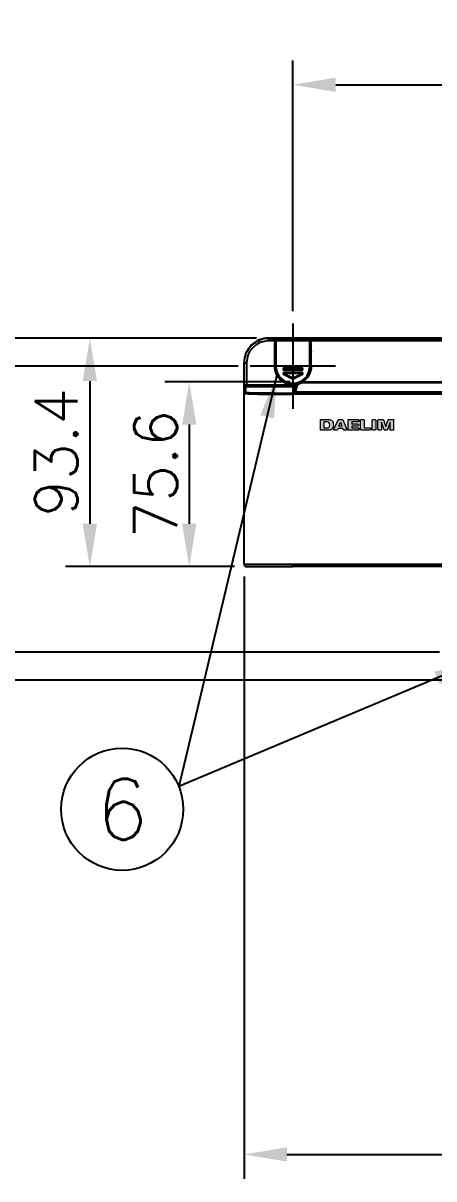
# Model space of a CAD drawing. Extents: x -3383 to -2963, y -4299 to -3705.
# Drawn here: x -3310.2 to -3276.5, y -4146.7 to -4052.1 of the extents above; entities that cross this region are included whole.
import ezdxf
from ezdxf.enums import TextEntityAlignment as Align

# ---------------------------------------------------------------- set-up
doc = ezdxf.new("R2010")
doc.units = 0
doc.header["$LTSCALE"] = 7
doc.linetypes.add('CENTER', pattern=[2, 1.25, -0.25, 0.25, -0.25])
doc.layers.get('0').update_dxf_attribs({"color": 2, "linetype": 'CONTINUOUS'})
doc.layers.get('Defpoints').update_dxf_attribs({"linetype": 'CONTINUOUS'})
for name, color, linetype in [('1', 7, 'CONTINUOUS'), ('6', 7, 'CONTINUOUS'), ('CL', 1, 'CENTER'), ('D', 2, 'CONTINUOUS'), ('DWG', 7, 'CONTINUOUS')]:
    doc.layers.add(name, color=color, linetype=linetype)
doc.styles.add('DD', font='romans', dxfattribs={"bigfont": 'GHS.shx'})
doc.styles.add('GHS', font='ROMANS.shx', dxfattribs={"bigfont": 'GHS.shx'})
doc.dimstyles.new('CWC', dxfattribs={"dimscale": 0, "dimtxt": 3.5, "dimasz": 3.5, "dimexe": 2, "dimexo": 1, "dimgap": 1, "dimtad": 1, "dimdec": 4, "dimdsep": 46, "dimtxsty": 'DD', "dimcen": 3, "dimclrd": 2, "dimclre": 2, "dimclrt": 2, "dimadec": 3, "dimazin": 2, "dimtfac": 1, "dimtdec": 4, "dimtmove": 0, "dimatfit": 3, "dimfxl": 1, "dimtvp": 1, "dimtolj": 1, "dimtzin": 0, "dimlwd": -1, "dimlwe": -1, "dimarcsym": 0})

# ---------------------------------------------------------------- blocks, each defined once
blk = doc.blocks.new('*D32')
at = {"layer": 'Defpoints', "color": 0, "transparency": 16777216}
for p in [(-3292.071, -4096.415), (-3199.071, -4096.415), (-3199.071, -4144.726)]:
    blk.add_point(p, dxfattribs=at)
at = {"layer": 'DWG', "color": 2, "transparency": 16777216}
for p, q in [((-3292.071, -4097.415), (-3292.071, -4146.726)), ((-3199.071, -4097.415), (-3199.071, -4146.726)), ((-3288.571, -4144.726), (-3202.571, -4144.726))]:
    blk.add_line(p, q, dxfattribs=at)
for points in [[(-3288.571, -4144.143), (-3288.571, -4145.31), (-3292.071, -4144.726)], [(-3202.571, -4144.143), (-3202.571, -4145.31), (-3199.071, -4144.726)]]:
    blk.add_solid(points, dxfattribs=at)
at = {"layer": 'DWG', "color": 2, "transparency": 16777216, "insert": (-3245.571, -4141.976), "char_height": 3.5, "attachment_point": 5, "style": 'DD'}
blk.add_mtext('\\A1;465', dxfattribs=at)
blk = doc.blocks.new('*D33')
at = {"layer": 'Defpoints', "color": 0, "transparency": 16777216}
for p in [(-3203.071, -4057.183), (-3288.071, -4076.715), (-3203.071, -4076.715)]:
    blk.add_point(p, dxfattribs=at)
at = {"layer": 'DWG', "color": 2, "transparency": 16777216}
for p, q in [((-3288.071, -4075.715), (-3288.071, -4055.183)), ((-3203.071, -4075.715), (-3203.071, -4055.183)), ((-3284.571, -4057.183), (-3206.571, -4057.183))]:
    blk.add_line(p, q, dxfattribs=at)
for points in [[(-3284.571, -4056.599), (-3284.571, -4057.766), (-3288.071, -4057.183)], [(-3206.571, -4056.599), (-3206.571, -4057.766), (-3203.071, -4057.183)]]:
    blk.add_solid(points, dxfattribs=at)
at = {"layer": 'DWG', "color": 2, "transparency": 16777216, "insert": (-3245.571, -4054.433), "char_height": 3.5, "attachment_point": 5, "style": 'DD'}
blk.add_mtext('\\A1;425', dxfattribs=at)
blk = doc.blocks.new('*D34')
at = {"layer": 'Defpoints', "color": 0, "transparency": 16777216}
for p in [(-3291.571, -4080.215), (-3313.642, -4103.615), (-3275.071, -4103.615)]:
    blk.add_point(p, dxfattribs=at)
at = {"layer": 'DWG', "color": 2, "transparency": 16777216}
for p, q in [((-3292.571, -4080.215), (-3315.642, -4080.215)), ((-3313.642, -4083.715), (-3313.642, -4100.115)), ((-3276.071, -4103.615), (-3315.642, -4103.615))]:
    blk.add_line(p, q, dxfattribs=at)
for points in [[(-3314.225, -4083.715), (-3313.059, -4083.715), (-3313.642, -4080.215)], [(-3314.225, -4100.115), (-3313.059, -4100.115), (-3313.642, -4103.615)]]:
    blk.add_solid(points, dxfattribs=at)
at = {"layer": 'DWG', "color": 2, "transparency": 16777216, "insert": (-3316.392, -4091.915), "char_height": 3.5, "attachment_point": 5, "rotation": 90, "style": 'DD'}
blk.add_mtext('\\A1;117', dxfattribs=at)
blk = doc.blocks.new('*D35')
at = {"layer": 'Defpoints', "color": 0, "transparency": 16777216}
for p in [(-3290.071, -4077.931), (-3304.716, -4096.615), (-3291.871, -4096.615)]:
    blk.add_point(p, dxfattribs=at)
at = {"layer": 'DWG', "color": 2, "transparency": 16777216}
for p, q in [((-3291.071, -4077.931), (-3306.716, -4077.931)), ((-3304.716, -4081.431), (-3304.716, -4093.115)), ((-3292.871, -4096.615), (-3306.716, -4096.615))]:
    blk.add_line(p, q, dxfattribs=at)
for points in [[(-3305.299, -4081.431), (-3304.133, -4081.431), (-3304.716, -4077.931)], [(-3305.299, -4093.115), (-3304.133, -4093.115), (-3304.716, -4096.615)]]:
    blk.add_solid(points, dxfattribs=at)
at = {"layer": 'DWG', "color": 2, "transparency": 16777216, "insert": (-3307.466, -4087.273), "char_height": 3.5, "attachment_point": 5, "rotation": 90, "style": 'DD'}
blk.add_mtext('\\A1;93.4', dxfattribs=at)
blk = doc.blocks.new('*D36')
at = {"layer": 'Defpoints', "color": 0, "transparency": 16777216}
for p in [(-3321.426, -4077.915), (-3290.071, -4077.915), (-3273.572, -4105.915)]:
    blk.add_point(p, dxfattribs=at)
at = {"layer": 'DWG', "color": 2, "transparency": 16777216}
for p, q in [((-3291.071, -4077.915), (-3323.426, -4077.915)), ((-3321.426, -4102.415), (-3321.426, -4081.415)), ((-3274.572, -4105.915), (-3323.426, -4105.915))]:
    blk.add_line(p, q, dxfattribs=at)
for points in [[(-3322.01, -4081.415), (-3320.843, -4081.415), (-3321.426, -4077.915)], [(-3322.01, -4102.415), (-3320.843, -4102.415), (-3321.426, -4105.915)]]:
    blk.add_solid(points, dxfattribs=at)
at = {"layer": 'DWG', "color": 2, "transparency": 16777216, "insert": (-3324.176, -4091.915), "char_height": 3.5, "attachment_point": 5, "rotation": 90, "style": 'DD'}
blk.add_mtext('\\A1;140', dxfattribs=at)
blk = doc.blocks.new('*D38')
at = {"layer": 'Defpoints', "color": 0, "transparency": 16777216}
for p in [(-3287.309, -4081.491), (-3296.571, -4096.615), (-3291.871, -4096.615)]:
    blk.add_point(p, dxfattribs=at)
at = {"layer": 'DWG', "color": 2, "transparency": 16777216}
for p, q in [((-3288.309, -4081.491), (-3298.571, -4081.491)), ((-3296.571, -4084.991), (-3296.571, -4093.115)), ((-3292.871, -4096.615), (-3298.571, -4096.615))]:
    blk.add_line(p, q, dxfattribs=at)
for points in [[(-3297.154, -4084.991), (-3295.988, -4084.991), (-3296.571, -4081.491)], [(-3297.154, -4093.115), (-3295.988, -4093.115), (-3296.571, -4096.615)]]:
    blk.add_solid(points, dxfattribs=at)
at = {"layer": 'DWG', "color": 2, "transparency": 16777216, "insert": (-3299.321, -4089.053), "char_height": 3.5, "attachment_point": 5, "rotation": 90, "style": 'DD'}
blk.add_mtext('\\A1;75.6', dxfattribs=at)

msp = doc.modelspace()

# ---------------------------------------------------------------- hatches: boundary and pattern name
h = msp.add_hatch(color=256)
h.paths.add_polyline_path([(-3284.304419, -4085.133387), (-3284.179225, -4084.79908), (-3284.053792, -4085.133387)], flags=16)
edge = h.paths.add_edge_path()
edge.add_spline(control_points=[(-3283.979998, -4084.605328), (-3283.988782, -4084.585205), (-3284.008312, -4084.57225), (-3284.029986, -4084.57225), (-3284.029986, -4084.57225), (-3284.322608, -4084.57225), (-3284.322608, -4084.57225), (-3284.344107, -4084.57225), (-3284.363643, -4084.585205), (-3284.372703, -4084.60477), (-3284.486318, -4084.865226), (-3284.599701, -4085.125259), (-3284.712936, -4085.385573), (-3284.724655, -4085.412857), (-3284.712661, -4085.445101), (-3284.684657, -4085.456954), (-3284.678215, -4085.460256), (-3284.670292, -4085.461915), (-3284.663363, -4085.461915), (-3284.663363, -4085.461915), (-3284.467579, -4085.461915), (-3284.467579, -4085.461915), (-3284.445255, -4085.461915), (-3284.424378, -4085.447719), (-3284.416454, -4085.426362), (-3284.402915, -4085.390533), (-3284.389481, -4085.354423), (-3284.37604, -4085.318532), (-3284.37604, -4085.318532), (-3283.982065, -4085.318532), (-3283.982065, -4085.318532), (-3283.96873, -4085.354423), (-3283.954986, -4085.390533), (-3283.941756, -4085.426362), (-3283.933586, -4085.447719), (-3283.9134, -4085.461915), (-3283.890801, -4085.461915), (-3283.890801, -4085.461915), (-3283.694706, -4085.461915), (-3283.694706, -4085.461915), (-3283.664593, -4085.461915), (-3283.640068, -4085.437453), (-3283.640068, -4085.407481), (-3283.640068, -4085.399628), (-3283.64179, -4085.392735), (-3283.644612, -4085.386124), (-3283.756513, -4085.125534), (-3283.868273, -4084.865501), (-3283.979998, -4084.605328)], knot_values=[0, 0, 0, 0, 1, 1, 1, 2, 2, 2, 3, 3, 3, 4, 4, 4, 5, 5, 5, 6, 6, 6, 7, 7, 7, 8, 8, 8, 9, 9, 9, 10, 10, 10, 11, 11, 11, 12, 12, 12, 13, 13, 13, 14, 14, 14, 15, 15, 15, 16, 16, 16, 16], degree=3, periodic=0)
edge = h.paths.add_edge_path()
edge.add_spline(control_points=[(-3285.182504, -4084.57225), (-3285.182504, -4084.57225), (-3285.772687, -4084.57225), (-3285.772687, -4084.57225), (-3285.802419, -4084.57225), (-3285.82705, -4084.596784), (-3285.82705, -4084.626544), (-3285.82705, -4084.626544), (-3285.82705, -4085.407481), (-3285.82705, -4085.407481), (-3285.82705, -4085.437453), (-3285.802419, -4085.461915), (-3285.772687, -4085.461915), (-3285.772687, -4085.461915), (-3285.224259, -4085.461915), (-3285.224259, -4085.461915), (-3285.152123, -4085.461915), (-3285.092278, -4085.455847), (-3285.038846, -4085.444071), (-3284.978973, -4085.425811), (-3284.93115, -4085.402041), (-3284.889811, -4085.372344), (-3284.847746, -4085.336375), (-3284.81757, -4085.28856), (-3284.794315, -4085.229025), (-3284.770234, -4085.175283), (-3284.758239, -4085.103626), (-3284.758239, -4085.020117), (-3284.758239, -4084.870737), (-3284.794315, -4084.757185), (-3284.865696, -4084.685528), (-3284.937458, -4084.608291), (-3285.044632, -4084.57225), (-3285.182504, -4084.57225)], knot_values=[0, 0, 0, 0, 1, 1, 1, 2, 2, 2, 3, 3, 3, 4, 4, 4, 5, 5, 5, 6, 6, 6, 7, 7, 7, 8, 8, 8, 9, 9, 9, 10, 10, 10, 11, 11, 11, 11], degree=3, periodic=0)
edge = h.paths.add_edge_path(flags=16)
edge.add_spline(control_points=[(-3285.074505, -4085.109687), (-3285.0807, -4085.139454), (-3285.092278, -4085.169497), (-3285.110467, -4085.186854), (-3285.122214, -4085.21104), (-3285.146436, -4085.229025), (-3285.176168, -4085.246939), (-3285.20607, -4085.258997), (-3285.235936, -4085.264782), (-3285.277281, -4085.264782), (-3285.277281, -4085.264782), (-3285.528565, -4085.264782), (-3285.528565, -4085.264782), (-3285.528565, -4085.264782), (-3285.528565, -4084.769312), (-3285.528565, -4084.769312), (-3285.528565, -4084.769312), (-3285.301567, -4084.769312), (-3285.301567, -4084.769312), (-3285.140404, -4084.769312), (-3285.062412, -4084.853027), (-3285.062412, -4085.014049), (-3285.062412, -4085.049877), (-3285.069023, -4085.07992), (-3285.074505, -4085.109687)], knot_values=[0, 0, 0, 0, 1, 1, 1, 2, 2, 2, 3, 3, 3, 4, 4, 4, 5, 5, 5, 6, 6, 6, 7, 7, 7, 8, 8, 8, 8], degree=3, periodic=0)
edge = h.paths.add_edge_path()
edge.add_spline(control_points=[(-3281.749885, -4085.252865), (-3281.749885, -4085.252865), (-3282.239082, -4085.252865), (-3282.239082, -4085.252865), (-3282.239082, -4085.252865), (-3282.239082, -4084.626544), (-3282.239082, -4084.626544), (-3282.239082, -4084.596784), (-3282.262958, -4084.57225), (-3282.293452, -4084.57225), (-3282.293452, -4084.57225), (-3282.483204, -4084.57225), (-3282.483204, -4084.57225), (-3282.512865, -4084.57225), (-3282.537256, -4084.596784), (-3282.537256, -4084.626544), (-3282.537256, -4084.626544), (-3282.537256, -4085.407622), (-3282.537256, -4085.407622), (-3282.537256, -4085.437453), (-3282.512865, -4085.461915), (-3282.483204, -4085.461915), (-3282.483204, -4085.461915), (-3281.749885, -4085.461915), (-3281.749885, -4085.461915), (-3281.719976, -4085.461915), (-3281.69586, -4085.437453), (-3281.69586, -4085.407622), (-3281.69586, -4085.407622), (-3281.69586, -4085.307298), (-3281.69586, -4085.307298), (-3281.69586, -4085.277257), (-3281.719976, -4085.252865), (-3281.749885, -4085.252865)], knot_values=[0, 0, 0, 0, 1, 1, 1, 2, 2, 2, 3, 3, 3, 4, 4, 4, 5, 5, 5, 6, 6, 6, 7, 7, 7, 8, 8, 8, 9, 9, 9, 10, 10, 10, 11, 11, 11, 11], degree=3, periodic=0)
edge = h.paths.add_edge_path()
edge.add_spline(control_points=[(-3281.338327, -4084.57225), (-3281.338327, -4084.57225), (-3281.527536, -4084.57225), (-3281.527536, -4084.57225), (-3281.557783, -4084.57225), (-3281.581899, -4084.596713), (-3281.581899, -4084.626544), (-3281.581899, -4084.626544), (-3281.581899, -4085.407481), (-3281.581899, -4085.407481), (-3281.581899, -4085.437453), (-3281.557783, -4085.461915), (-3281.527536, -4085.461915), (-3281.527536, -4085.461915), (-3281.338327, -4085.461915), (-3281.338327, -4085.461915), (-3281.30815, -4085.461915), (-3281.283759, -4085.437453), (-3281.283759, -4085.407481), (-3281.283759, -4085.407481), (-3281.283759, -4084.626544), (-3281.283759, -4084.626544), (-3281.283759, -4084.596713), (-3281.30815, -4084.57225), (-3281.338327, -4084.57225)], knot_values=[0, 0, 0, 0, 1, 1, 1, 2, 2, 2, 3, 3, 3, 4, 4, 4, 5, 5, 5, 6, 6, 6, 7, 7, 7, 8, 8, 8, 8], degree=3, periodic=0)
edge = h.paths.add_edge_path()
edge.add_spline(control_points=[(-3279.881334, -4084.57225), (-3279.881334, -4084.57225), (-3280.224255, -4084.57225), (-3280.224255, -4084.57225), (-3280.247545, -4084.57225), (-3280.268006, -4084.586855), (-3280.275309, -4084.608771), (-3280.338802, -4084.791637), (-3280.402266, -4084.974362), (-3280.465689, -4085.157367), (-3280.529147, -4084.974362), (-3280.592639, -4084.791637), (-3280.656203, -4084.608771), (-3280.663745, -4084.586855), (-3280.684206, -4084.57225), (-3280.707673, -4084.57225), (-3280.707673, -4084.57225), (-3281.05046, -4084.57225), (-3281.05046, -4084.57225), (-3281.080362, -4084.57225), (-3281.104203, -4084.596713), (-3281.104203, -4084.626544), (-3281.104203, -4084.626544), (-3281.104203, -4085.407481), (-3281.104203, -4085.407481), (-3281.104203, -4085.437453), (-3281.080362, -4085.461915), (-3281.05046, -4085.461915), (-3281.05046, -4085.461915), (-3280.878411, -4085.461915), (-3280.878411, -4085.461915), (-3280.848333, -4085.461915), (-3280.824118, -4085.437453), (-3280.824118, -4085.407481), (-3280.824118, -4085.407481), (-3280.824118, -4084.79908), (-3280.824118, -4084.79908), (-3280.748701, -4085.007988), (-3280.673567, -4085.216621), (-3280.598185, -4085.425536), (-3280.590537, -4085.447719), (-3280.570076, -4085.461915), (-3280.547265, -4085.461915), (-3280.547265, -4085.461915), (-3280.384797, -4085.461915), (-3280.384797, -4085.461915), (-3280.361648, -4085.461915), (-3280.34149, -4085.447719), (-3280.333602, -4085.425536), (-3280.258502, -4085.216621), (-3280.18305, -4085.007988), (-3280.107676, -4084.79908), (-3280.107676, -4084.79908), (-3280.107676, -4085.407481), (-3280.107676, -4085.407481), (-3280.107676, -4085.437453), (-3280.083595, -4085.461915), (-3280.053031, -4085.461915), (-3280.053031, -4085.461915), (-3279.881334, -4085.461915), (-3279.881334, -4085.461915), (-3279.85146, -4085.461915), (-3279.827034, -4085.437453), (-3279.827034, -4085.407481), (-3279.827034, -4085.407481), (-3279.827034, -4084.626544), (-3279.827034, -4084.626544), (-3279.827034, -4084.596713), (-3279.85146, -4084.57225), (-3279.881334, -4084.57225)], knot_values=[0, 0, 0, 0, 1, 1, 1, 2, 2, 2, 3, 3, 3, 4, 4, 4, 5, 5, 5, 6, 6, 6, 7, 7, 7, 8, 8, 8, 9, 9, 9, 10, 10, 10, 11, 11, 11, 12, 12, 12, 13, 13, 13, 14, 14, 14, 15, 15, 15, 16, 16, 16, 17, 17, 17, 18, 18, 18, 19, 19, 19, 20, 20, 20, 21, 21, 21, 22, 22, 22, 23, 23, 23, 23], degree=3, periodic=0)
edge = h.paths.add_edge_path()
edge.add_spline(control_points=[(-3282.7173, -4084.57225), (-3282.7173, -4084.57225), (-3283.503917, -4084.57225), (-3283.503917, -4084.57225), (-3283.533818, -4084.57225), (-3283.558075, -4084.596713), (-3283.558075, -4084.626544), (-3283.558075, -4084.626544), (-3283.558075, -4085.407481), (-3283.558075, -4085.407481), (-3283.558075, -4085.437453), (-3283.533818, -4085.461915), (-3283.503917, -4085.461915), (-3283.503917, -4085.461915), (-3282.7173, -4085.461915), (-3282.7173, -4085.461915), (-3282.687116, -4085.461915), (-3282.662697, -4085.437453), (-3282.662697, -4085.407481), (-3282.662697, -4085.407481), (-3282.662697, -4085.325143), (-3282.662697, -4085.325143), (-3282.662697, -4085.295171), (-3282.687116, -4085.27078), (-3282.7173, -4085.27078), (-3282.7173, -4085.27078), (-3283.259865, -4085.27078), (-3283.259865, -4085.27078), (-3283.259865, -4085.27078), (-3283.259865, -4085.109687), (-3283.259865, -4085.109687), (-3283.259865, -4085.109687), (-3282.759365, -4085.109687), (-3282.759365, -4085.109687), (-3282.728871, -4085.109687), (-3282.70448, -4085.085155), (-3282.70448, -4085.055253), (-3282.70448, -4085.055253), (-3282.70448, -4084.978771), (-3282.70448, -4084.978771), (-3282.70448, -4084.949011), (-3282.728871, -4084.924338), (-3282.759365, -4084.924338), (-3282.759365, -4084.924338), (-3283.259865, -4084.924338), (-3283.259865, -4084.924338), (-3283.259865, -4084.924338), (-3283.259865, -4084.763244), (-3283.259865, -4084.763244), (-3283.259865, -4084.763244), (-3282.7173, -4084.763244), (-3282.7173, -4084.763244), (-3282.687116, -4084.763244), (-3282.662697, -4084.73872), (-3282.662697, -4084.708819), (-3282.662697, -4084.708819), (-3282.662697, -4084.626544), (-3282.662697, -4084.626544), (-3282.662697, -4084.596713), (-3282.687116, -4084.57225), (-3282.7173, -4084.57225)], knot_values=[0, 0, 0, 0, 1, 1, 1, 2, 2, 2, 3, 3, 3, 4, 4, 4, 5, 5, 5, 6, 6, 6, 7, 7, 7, 8, 8, 8, 9, 9, 9, 10, 10, 10, 11, 11, 11, 12, 12, 12, 13, 13, 13, 14, 14, 14, 15, 15, 15, 16, 16, 16, 17, 17, 17, 18, 18, 18, 19, 19, 19, 20, 20, 20, 20], degree=3, periodic=0)

# ---------------------------------------------------------------- linework, layer by layer
at = {"layer": '1', "lineweight": 0}
msp.add_lwpolyline([(-3284.304419, -4085.133387), (-3284.179225, -4084.79908), (-3284.053792, -4085.133387), (-3284.304419, -4085.133387)], dxfattribs=at)
for points, knots in [([(-3285.182504, -4084.57225), (-3285.182504, -4084.57225), (-3285.772687, -4084.57225), (-3285.772687, -4084.57225), (-3285.802419, -4084.57225), (-3285.82705, -4084.596784), (-3285.82705, -4084.626544), (-3285.82705, -4084.626544), (-3285.82705, -4085.407481), (-3285.82705, -4085.407481), (-3285.82705, -4085.437453), (-3285.802419, -4085.461915), (-3285.772687, -4085.461915), (-3285.772687, -4085.461915), (-3285.224259, -4085.461915), (-3285.224259, -4085.461915), (-3285.152123, -4085.461915), (-3285.092278, -4085.455847), (-3285.038846, -4085.444071), (-3284.978973, -4085.425811), (-3284.93115, -4085.402041), (-3284.889811, -4085.372344), (-3284.847746, -4085.336375), (-3284.81757, -4085.28856), (-3284.794315, -4085.229025), (-3284.770234, -4085.175283), (-3284.758239, -4085.103626), (-3284.758239, -4085.020117), (-3284.758239, -4084.870737), (-3284.794315, -4084.757185), (-3284.865696, -4084.685528), (-3284.937458, -4084.608291), (-3285.044632, -4084.57225), (-3285.182504, -4084.57225)], [0, 0, 0, 0, 1, 1, 1, 2, 2, 2, 3, 3, 3, 4, 4, 4, 5, 5, 5, 6, 6, 6, 7, 7, 7, 8, 8, 8, 9, 9, 9, 10, 10, 10, 11, 11, 11, 11]), ([(-3285.074505, -4085.109687), (-3285.0807, -4085.139454), (-3285.092278, -4085.169497), (-3285.110467, -4085.186854), (-3285.122214, -4085.21104), (-3285.146436, -4085.229025), (-3285.176168, -4085.246939), (-3285.20607, -4085.258997), (-3285.235936, -4085.264782), (-3285.277281, -4085.264782), (-3285.277281, -4085.264782), (-3285.528565, -4085.264782), (-3285.528565, -4085.264782), (-3285.528565, -4085.264782), (-3285.528565, -4084.769312), (-3285.528565, -4084.769312), (-3285.528565, -4084.769312), (-3285.301567, -4084.769312), (-3285.301567, -4084.769312), (-3285.140404, -4084.769312), (-3285.062412, -4084.853027), (-3285.062412, -4085.014049), (-3285.062412, -4085.049877), (-3285.069023, -4085.07992), (-3285.074505, -4085.109687)], [0, 0, 0, 0, 1, 1, 1, 2, 2, 2, 3, 3, 3, 4, 4, 4, 5, 5, 5, 6, 6, 6, 7, 7, 7, 8, 8, 8, 8]), ([(-3283.979998, -4084.605328), (-3283.988782, -4084.585205), (-3284.008312, -4084.57225), (-3284.029986, -4084.57225), (-3284.029986, -4084.57225), (-3284.322608, -4084.57225), (-3284.322608, -4084.57225), (-3284.344107, -4084.57225), (-3284.363643, -4084.585205), (-3284.372703, -4084.60477), (-3284.486318, -4084.865226), (-3284.599701, -4085.125259), (-3284.712936, -4085.385573), (-3284.724655, -4085.412857), (-3284.712661, -4085.445101), (-3284.684657, -4085.456954), (-3284.678215, -4085.460256), (-3284.670292, -4085.461915), (-3284.663363, -4085.461915), (-3284.663363, -4085.461915), (-3284.467579, -4085.461915), (-3284.467579, -4085.461915), (-3284.445255, -4085.461915), (-3284.424378, -4085.447719), (-3284.416454, -4085.426362), (-3284.402915, -4085.390533), (-3284.389481, -4085.354423), (-3284.37604, -4085.318532), (-3284.37604, -4085.318532), (-3283.982065, -4085.318532), (-3283.982065, -4085.318532), (-3283.96873, -4085.354423), (-3283.954986, -4085.390533), (-3283.941756, -4085.426362), (-3283.933586, -4085.447719), (-3283.9134, -4085.461915), (-3283.890801, -4085.461915), (-3283.890801, -4085.461915), (-3283.694706, -4085.461915), (-3283.694706, -4085.461915), (-3283.664593, -4085.461915), (-3283.640068, -4085.437453), (-3283.640068, -4085.407481), (-3283.640068, -4085.399628), (-3283.64179, -4085.392735), (-3283.644612, -4085.386124), (-3283.756513, -4085.125534), (-3283.868273, -4084.865501), (-3283.979998, -4084.605328)], [0, 0, 0, 0, 1, 1, 1, 2, 2, 2, 3, 3, 3, 4, 4, 4, 5, 5, 5, 6, 6, 6, 7, 7, 7, 8, 8, 8, 9, 9, 9, 10, 10, 10, 11, 11, 11, 12, 12, 12, 13, 13, 13, 14, 14, 14, 15, 15, 15, 16, 16, 16, 16]), ([(-3282.7173, -4084.57225), (-3282.7173, -4084.57225), (-3283.503917, -4084.57225), (-3283.503917, -4084.57225), (-3283.533818, -4084.57225), (-3283.558075, -4084.596713), (-3283.558075, -4084.626544), (-3283.558075, -4084.626544), (-3283.558075, -4085.407481), (-3283.558075, -4085.407481), (-3283.558075, -4085.437453), (-3283.533818, -4085.461915), (-3283.503917, -4085.461915), (-3283.503917, -4085.461915), (-3282.7173, -4085.461915), (-3282.7173, -4085.461915), (-3282.687116, -4085.461915), (-3282.662697, -4085.437453), (-3282.662697, -4085.407481), (-3282.662697, -4085.407481), (-3282.662697, -4085.325143), (-3282.662697, -4085.325143), (-3282.662697, -4085.295171), (-3282.687116, -4085.27078), (-3282.7173, -4085.27078), (-3282.7173, -4085.27078), (-3283.259865, -4085.27078), (-3283.259865, -4085.27078), (-3283.259865, -4085.27078), (-3283.259865, -4085.109687), (-3283.259865, -4085.109687), (-3283.259865, -4085.109687), (-3282.759365, -4085.109687), (-3282.759365, -4085.109687), (-3282.728871, -4085.109687), (-3282.70448, -4085.085155), (-3282.70448, -4085.055253), (-3282.70448, -4085.055253), (-3282.70448, -4084.978771), (-3282.70448, -4084.978771), (-3282.70448, -4084.949011), (-3282.728871, -4084.924338), (-3282.759365, -4084.924338), (-3282.759365, -4084.924338), (-3283.259865, -4084.924338), (-3283.259865, -4084.924338), (-3283.259865, -4084.924338), (-3283.259865, -4084.763244), (-3283.259865, -4084.763244), (-3283.259865, -4084.763244), (-3282.7173, -4084.763244), (-3282.7173, -4084.763244), (-3282.687116, -4084.763244), (-3282.662697, -4084.73872), (-3282.662697, -4084.708819), (-3282.662697, -4084.708819), (-3282.662697, -4084.626544), (-3282.662697, -4084.626544), (-3282.662697, -4084.596713), (-3282.687116, -4084.57225), (-3282.7173, -4084.57225)], [0, 0, 0, 0, 1, 1, 1, 2, 2, 2, 3, 3, 3, 4, 4, 4, 5, 5, 5, 6, 6, 6, 7, 7, 7, 8, 8, 8, 9, 9, 9, 10, 10, 10, 11, 11, 11, 12, 12, 12, 13, 13, 13, 14, 14, 14, 15, 15, 15, 16, 16, 16, 17, 17, 17, 18, 18, 18, 19, 19, 19, 20, 20, 20, 20]), ([(-3281.749885, -4085.252865), (-3281.749885, -4085.252865), (-3282.239082, -4085.252865), (-3282.239082, -4085.252865), (-3282.239082, -4085.252865), (-3282.239082, -4084.626544), (-3282.239082, -4084.626544), (-3282.239082, -4084.596784), (-3282.262958, -4084.57225), (-3282.293452, -4084.57225), (-3282.293452, -4084.57225), (-3282.483204, -4084.57225), (-3282.483204, -4084.57225), (-3282.512865, -4084.57225), (-3282.537256, -4084.596784), (-3282.537256, -4084.626544), (-3282.537256, -4084.626544), (-3282.537256, -4085.407622), (-3282.537256, -4085.407622), (-3282.537256, -4085.437453), (-3282.512865, -4085.461915), (-3282.483204, -4085.461915), (-3282.483204, -4085.461915), (-3281.749885, -4085.461915), (-3281.749885, -4085.461915), (-3281.719976, -4085.461915), (-3281.69586, -4085.437453), (-3281.69586, -4085.407622), (-3281.69586, -4085.407622), (-3281.69586, -4085.307298), (-3281.69586, -4085.307298), (-3281.69586, -4085.277257), (-3281.719976, -4085.252865), (-3281.749885, -4085.252865)], [0, 0, 0, 0, 1, 1, 1, 2, 2, 2, 3, 3, 3, 4, 4, 4, 5, 5, 5, 6, 6, 6, 7, 7, 7, 8, 8, 8, 9, 9, 9, 10, 10, 10, 11, 11, 11, 11]), ([(-3281.338327, -4084.57225), (-3281.338327, -4084.57225), (-3281.527536, -4084.57225), (-3281.527536, -4084.57225), (-3281.557783, -4084.57225), (-3281.581899, -4084.596713), (-3281.581899, -4084.626544), (-3281.581899, -4084.626544), (-3281.581899, -4085.407481), (-3281.581899, -4085.407481), (-3281.581899, -4085.437453), (-3281.557783, -4085.461915), (-3281.527536, -4085.461915), (-3281.527536, -4085.461915), (-3281.338327, -4085.461915), (-3281.338327, -4085.461915), (-3281.30815, -4085.461915), (-3281.283759, -4085.437453), (-3281.283759, -4085.407481), (-3281.283759, -4085.407481), (-3281.283759, -4084.626544), (-3281.283759, -4084.626544), (-3281.283759, -4084.596713), (-3281.30815, -4084.57225), (-3281.338327, -4084.57225)], [0, 0, 0, 0, 1, 1, 1, 2, 2, 2, 3, 3, 3, 4, 4, 4, 5, 5, 5, 6, 6, 6, 7, 7, 7, 8, 8, 8, 8]), ([(-3279.881334, -4084.57225), (-3279.881334, -4084.57225), (-3280.224255, -4084.57225), (-3280.224255, -4084.57225), (-3280.247545, -4084.57225), (-3280.268006, -4084.586855), (-3280.275309, -4084.608771), (-3280.338802, -4084.791637), (-3280.402266, -4084.974362), (-3280.465689, -4085.157367), (-3280.529147, -4084.974362), (-3280.592639, -4084.791637), (-3280.656203, -4084.608771), (-3280.663745, -4084.586855), (-3280.684206, -4084.57225), (-3280.707673, -4084.57225), (-3280.707673, -4084.57225), (-3281.05046, -4084.57225), (-3281.05046, -4084.57225), (-3281.080362, -4084.57225), (-3281.104203, -4084.596713), (-3281.104203, -4084.626544), (-3281.104203, -4084.626544), (-3281.104203, -4085.407481), (-3281.104203, -4085.407481), (-3281.104203, -4085.437453), (-3281.080362, -4085.461915), (-3281.05046, -4085.461915), (-3281.05046, -4085.461915), (-3280.878411, -4085.461915), (-3280.878411, -4085.461915), (-3280.848333, -4085.461915), (-3280.824118, -4085.437453), (-3280.824118, -4085.407481), (-3280.824118, -4085.407481), (-3280.824118, -4084.79908), (-3280.824118, -4084.79908), (-3280.748701, -4085.007988), (-3280.673567, -4085.216621), (-3280.598185, -4085.425536), (-3280.590537, -4085.447719), (-3280.570076, -4085.461915), (-3280.547265, -4085.461915), (-3280.547265, -4085.461915), (-3280.384797, -4085.461915), (-3280.384797, -4085.461915), (-3280.361648, -4085.461915), (-3280.34149, -4085.447719), (-3280.333602, -4085.425536), (-3280.258502, -4085.216621), (-3280.18305, -4085.007988), (-3280.107676, -4084.79908), (-3280.107676, -4084.79908), (-3280.107676, -4085.407481), (-3280.107676, -4085.407481), (-3280.107676, -4085.437453), (-3280.083595, -4085.461915), (-3280.053031, -4085.461915), (-3280.053031, -4085.461915), (-3279.881334, -4085.461915), (-3279.881334, -4085.461915), (-3279.85146, -4085.461915), (-3279.827034, -4085.437453), (-3279.827034, -4085.407481), (-3279.827034, -4085.407481), (-3279.827034, -4084.626544), (-3279.827034, -4084.626544), (-3279.827034, -4084.596713), (-3279.85146, -4084.57225), (-3279.881334, -4084.57225)], [0, 0, 0, 0, 1, 1, 1, 2, 2, 2, 3, 3, 3, 4, 4, 4, 5, 5, 5, 6, 6, 6, 7, 7, 7, 8, 8, 8, 9, 9, 9, 10, 10, 10, 11, 11, 11, 12, 12, 12, 13, 13, 13, 14, 14, 14, 15, 15, 15, 16, 16, 16, 17, 17, 17, 18, 18, 18, 19, 19, 19, 20, 20, 20, 21, 21, 21, 22, 22, 22, 23, 23, 23, 23])]:
    msp.add_open_spline(points, degree=3, knots=knots, dxfattribs=at)
at = {"layer": '6', "color": 2, "linetype": 'Continuous'}
for p, q in [((-3290.071387, -4077.914821), (-3290.071387, -4077.946301)), ((-3290.071387, -4077.946301), (-3289.571387, -4077.946301)), ((-3290.071387, -4077.946301), (-3290.071387, -4078.146271)), ((-3289.571387, -4078.146271), (-3290.071387, -4078.146271)), ((-3289.767188, -4077.929502), (-3289.771396, -4077.925294)), ((-3289.767188, -4077.929502), (-3289.767188, -4077.930705)), ((-3289.487188, -4077.929502), (-3289.767188, -4077.929502)), ((-3289.571389, -4077.989492), (-3289.546141, -4077.989492)), ((-3289.53038, -4078.006292), (-3289.54615, -4077.990521)), ((-3289.527979, -4080.214821), (-3289.527979, -4078.146271)), ((-3289.467988, -4078.146271), (-3289.527979, -4078.146271)), ((-3289.487188, -4077.929502), (-3289.470389, -4077.946301)), ((-3286.674786, -4078.146271), (-3289.467988, -4078.146271)), ((-3289.467988, -4078.146271), (-3289.467988, -4080.214821)), ((-3286.674786, -4080.214821), (-3286.674786, -4078.146271)), ((-3286.674786, -4078.146271), (-3286.614795, -4078.146271)), ((-3286.672384, -4077.946301), (-3286.655585, -4077.929502)), ((-3286.375585, -4077.929502), (-3286.655585, -4077.929502)), ((-3286.614795, -4078.146271), (-3286.614795, -4080.214821)), ((-3286.596623, -4077.990521), (-3286.612394, -4078.006292)), ((-3286.596632, -4077.989492), (-3286.571384, -4077.989492)), ((-3286.571387, -4077.946301), (-3245.571387, -4077.946301)), ((-3245.571387, -4078.146271), (-3286.571387, -4078.146271)), ((-3286.371377, -4077.925294), (-3286.375585, -4077.929502)), ((-3286.375585, -4077.930705), (-3286.375585, -4077.929502)), ((-3289.571387, -4078.959883), (-3289.54615, -4078.959883)), ((-3286.596623, -4078.959883), (-3286.571386, -4078.959883)), ((-3292.071387, -4079.946545), (-3291.871387, -4079.946545)), ((-3291.871387, -4079.946545), (-3291.871387, -4081.733937)), ((-3289.537423, -4080.214821), (-3289.527979, -4080.214821)), ((-3289.467988, -4080.214821), (-3289.527979, -4080.214821)), ((-3288.871387, -4080.431422), (-3288.831387, -4080.431422)), ((-3288.871387, -4080.471422), (-3288.831387, -4080.471422)), ((-3288.831387, -4080.471422), (-3288.831387, -4080.431422)), ((-3288.791387, -4080.351422), (-3288.791387, -4080.391422)), ((-3288.791387, -4080.391422), (-3287.351387, -4080.391422)), ((-3287.351387, -4080.511422), (-3288.791387, -4080.511422)), ((-3288.791387, -4080.551422), (-3288.791387, -4080.511422)), ((-3287.351387, -4080.351422), (-3287.351387, -4080.391422)), ((-3287.351387, -4080.551422), (-3287.351387, -4080.511422)), ((-3287.311387, -4080.431422), (-3287.311387, -4080.471422)), ((-3287.271387, -4080.431422), (-3287.311387, -4080.431422)), ((-3287.271387, -4080.471422), (-3287.311387, -4080.471422)), ((-3286.674786, -4080.214821), (-3286.614795, -4080.214821)), ((-3286.614795, -4080.214821), (-3286.605351, -4080.214821)), ((-3288.844055, -4080.865088), (-3288.826167, -4080.829311)), ((-3288.080331, -4081.202229), (-3288.826167, -4080.829311)), ((-3288.817223, -4080.751422), (-3288.817223, -4080.791422)), ((-3288.817223, -4080.791422), (-3287.325551, -4080.791422)), ((-3288.098219, -4081.238006), (-3288.080331, -4081.202229)), ((-3287.316606, -4080.829311), (-3288.062442, -4081.202229)), ((-3288.044554, -4081.238006), (-3288.062442, -4081.202229)), ((-3287.325551, -4080.751422), (-3287.325551, -4080.791422)), ((-3287.298718, -4080.865088), (-3287.316606, -4080.829311)), ((-3287.308624, -4081.491169), (-3287.308624, -4081.585935)), ((-3291.971387, -4081.893666), (-3291.971387, -4082.345031)), ((-3291.871387, -4081.893913), (-3291.871387, -4081.733937)), ((-3291.871387, -4081.733937), (-3287.789752, -4081.733937)), ((-3287.875118, -4081.893913), (-3291.871387, -4081.893913)), ((-3288.071387, -4082.413106), (-3288.071387, -4082.513091)), ((-3288.071387, -4082.413106), (-3203.071387, -4082.413106)), ((-3245.719398, -4082.513091), (-3288.071387, -4082.513091)), ((-3288.031018, -4082.401832), (-3288.030444, -4082.379917)), ((-3287.806743, -4082.042358), (-3287.82964, -4082.303923)), ((-3287.82964, -4082.303923), (-3203.313134, -4082.303923)), ((-3287.82964, -4082.409157), (-3287.82964, -4082.303923)), ((-3203.83415, -4081.585935), (-3287.308624, -4081.585935)), ((-3292.071387, -4096.414821), (-3288.071387, -4096.414821)), ((-3288.071387, -4096.414821), (-3203.071387, -4096.414821)), ((-3288.071387, -4096.614821), (-3288.071387, -4096.414821))]:
    msp.add_line(p, q, dxfattribs=at)
at = {"layer": '6', "color": 7, "linetype": 'Continuous'}
for p, q in [((-3245.571387, -4077.914821), (-3290.071387, -4077.914821)), ((-3286.291387, -4077.925294), (-3289.851387, -4077.925294)), ((-3289.851387, -4077.925294), (-3289.851387, -4077.930705)), ((-3289.571387, -4077.930705), (-3289.851387, -4077.930705)), ((-3286.371377, -4077.925294), (-3289.771396, -4077.925294)), ((-3289.571387, -4077.946301), (-3289.571387, -4077.930705)), ((-3289.571387, -4077.946301), (-3289.571387, -4078.146271)), ((-3289.571387, -4078.146271), (-3289.571387, -4080.214821)), ((-3289.54615, -4077.990518), (-3289.546141, -4077.989492)), ((-3289.54615, -4077.990521), (-3289.54615, -4078.959883)), ((-3289.470389, -4077.946301), (-3286.672384, -4077.946301)), ((-3286.596632, -4077.989496), (-3286.596623, -4077.990521)), ((-3286.596623, -4077.990521), (-3286.596623, -4078.959883)), ((-3286.571387, -4077.930705), (-3286.291387, -4077.930705)), ((-3286.571387, -4077.946301), (-3286.571387, -4077.930705)), ((-3286.571387, -4078.146271), (-3286.571387, -4077.946301)), ((-3286.571387, -4080.214821), (-3286.571387, -4078.146271)), ((-3286.291387, -4077.930705), (-3286.291387, -4077.925294)), ((-3289.547179, -4079.019874), (-3289.571387, -4079.019874)), ((-3289.551387, -4079.024081), (-3289.571387, -4079.024081)), ((-3289.551387, -4079.024081), (-3289.547179, -4079.019874)), ((-3289.551387, -4079.024081), (-3289.551387, -4079.048289)), ((-3289.545013, -4079.446766), (-3289.542203, -4079.460853)), ((-3286.600571, -4079.460853), (-3286.59776, -4079.446766)), ((-3286.571386, -4079.019874), (-3286.595594, -4079.019874)), ((-3286.591387, -4079.024081), (-3286.595594, -4079.019874)), ((-3286.591387, -4079.024081), (-3286.571387, -4079.024081)), ((-3286.591387, -4079.024081), (-3286.591387, -4079.048289)), ((-3292.071387, -4079.946545), (-3292.071387, -4079.915126)), ((-3292.071387, -4081.987693), (-3292.071387, -4079.946545)), ((-3289.537423, -4079.759711), (-3289.537423, -4080.214821)), ((-3288.871387, -4080.431422), (-3288.871387, -4080.471422)), ((-3287.351387, -4080.351422), (-3288.791387, -4080.351422)), ((-3288.791387, -4080.551422), (-3287.351387, -4080.551422)), ((-3287.271387, -4080.471422), (-3287.271387, -4080.431422)), ((-3286.605351, -4080.214821), (-3286.605351, -4079.759711)), ((-3288.844055, -4080.865088), (-3288.098219, -4081.238006)), ((-3287.325551, -4080.751422), (-3288.817223, -4080.751422)), ((-3288.671387, -4081.552454), (-3288.671387, -4081.583601)), ((-3288.660905, -4081.553292), (-3288.660905, -4081.594126)), ((-3288.044554, -4081.238006), (-3287.298718, -4080.865088)), ((-3287.308624, -4081.491169), (-3203.83415, -4081.491169)), ((-3292.071387, -4082.445016), (-3292.071387, -4081.987693)), ((-3292.071387, -4096.414821), (-3292.071387, -4082.445016)), ((-3288.671387, -4081.583601), (-3288.671387, -4081.589597)), ((-3287.929259, -4082.300441), (-3287.906363, -4082.038876)), ((-3203.313134, -4082.409157), (-3287.82964, -4082.409157)), ((-3291.871387, -4096.614821), (-3288.071387, -4096.614821)), ((-3203.071387, -4096.614821), (-3288.071387, -4096.614821))]:
    msp.add_line(p, q, dxfattribs=at)
at = {"layer": '6', "color": 7, "linetype": 'Continuous', "extrusion": (0, 0, -1)}
for radius, start, end in [(1.5, 257.41125, 0), (1.466036, 294.158791, 0), (1.466036, 180, 240.660329), (1.5, 180, 238.311565), (1.462545, 254.795672, 293.770687)]:
    msp.add_arc((3288.071387, -4080.214821), radius, start, end, dxfattribs=at)
at = {"layer": '6', "color": 2, "linetype": 'Continuous', "extrusion": (0, 0, -1)}
for centre, radius, start, end in [((3288.071387, -4080.214821), 1.456592, 254.244378, 0), ((3288.791387, -4080.431422), 0.04, 0, 90), ((3288.791387, -4080.471422), 0.04, 270, 0), ((3288.071387, -4080.214821), 1.456592, 180, 241.512186), ((3287.351387, -4080.431422), 0.04, 90, 180), ((3287.351387, -4080.471422), 0.04, 180, 270), ((3288.817223, -4080.811422), 0.02, 296.565051, 90), ((3288.071387, -4081.18434), 0.02, 243.434949, 296.565051), ((3287.325551, -4080.811422), 0.02, 90, 243.434949)]:
    msp.add_arc(centre, radius, start, end, dxfattribs=at)
at = {"layer": '6', "color": 2, "linetype": 'Continuous'}
msp.add_arc((-3288.071387, -4080.214821), 1.396601, 180, 0, dxfattribs=at)
at = {"layer": '6', "color": 7, "linetype": 'Continuous'}
for centre, radius, start, end in [((-3288.791387, -4080.431422), 0.08, 90, 180), ((-3288.791387, -4080.471422), 0.08, 180, 270), ((-3287.351387, -4080.431422), 0.08, 0, 90), ((-3287.351387, -4080.471422), 0.08, 270, 0), ((-3288.817223, -4080.811422), 0.06, 90, 243.434949), ((-3288.071387, -4081.18434), 0.06, 243.434949, 296.565051), ((-3287.325551, -4080.811422), 0.06, 296.565051, 90), ((-3291.871387, -4096.414821), 0.2, 180, 270)]:
    msp.add_arc(centre, radius, start, end, dxfattribs=at)
at = {"layer": '6', "color": 7, "linetype": 'Continuous', "extrusion": (0.000914781, 0, -1)}
msp.add_arc((3287.82836, -4082.309157, -2.968988), 0.1, 270, 5, dxfattribs=at)
at = {"layer": '6', "color": 7, "linetype": 'Continuous'}
for centre, major_axis, ratio, start_param, end_param in [((-3290.071387, -4079.915126), (0, 2.000305), 0.999848, 0, 1.570796327), ((-3290.071387, -4079.946545), (0, 2.000244), 0.999878, 0, 1.570796327), ((-3289.771377, -4077.985303, -31.4), (-0.042439, 0.042439), 0.999695, 5.497939437, 5.925873834), ((-3289.487188, -4077.989492), (0.023042, 0.055629), 0.975619, 0.401501875, 1.954844926), ((-3286.655585, -4077.989492), (-0.023042, 0.055629), 0.975619, 4.328340381, 5.881683433), ((-3286.371396, -4077.985303, -31.4), (-0.042439, -0.042439), 0.999695, 3.498904127, 3.926838524), ((-3289.547197, -4078.959878), (0, 0.060005), 0.017452, 3.158977634, 4.712304999), ((-3286.595576, -4078.959879), (0, -0.060004), 0.017452, 4.712453593, 6.265819696), ((-3287.308648, -4082.091169), (0.425755, 0.422785), 0.99996, 0.788879132, 2.272408997), ((-3288.071387, -4082.445016), (4, 0), 0.017019, 3.141592654, 4.673757197), ((-3288.071387, -4082.345031), (3.9, 0), 0.017455, 3.141592654, 4.71238898), ((-3287.640884, -4082.401822), (0.390134, 0.000012), 0.017489, 3.1411335, 4.081636684), ((-3287.710925, -4079.80914), (0.230761, 2.640017), 0.000104, 2.833653154, 2.961076486)]:
    msp.add_ellipse(centre, major_axis=major_axis, ratio=ratio, start_param=start_param, end_param=end_param, dxfattribs=at)
at = {"layer": '6', "color": 2, "linetype": 'Continuous'}
for centre, major_axis, ratio, start_param, end_param in [((-3290.071387, -4079.946545, -30), (0, -1.800274), 0.999848, 3.141592654, 4.71238898), ((-3289.767188, -4077.989492), (0.042426, 0.042426), 0.999695, 0.785550457, 0.98591159), ((-3289.470389, -4078.006292), (0.042426, 0.042426), 0.999695, 0.785550457, 2.356042197), ((-3286.672384, -4078.006292), (-0.042426, 0.042426), 0.999695, 3.92714311, 5.497634851), ((-3286.375585, -4077.989492), (0.042426, -0.042426), 0.999695, 2.155681064, 2.356042197), ((-3291.971387, -4082.445016), (0.1, 0), 0.999848, 1.570796327, 3.141592654), ((-3291.971387, -4081.73369), (0.000808, 0.159998), 0.277775, 3.159761012, 4.71379098), ((-3291.871387, -4081.887629), (0.36, 0), 0.017455, 4.430908908, 4.71238898), ((-3291.871387, -4081.727654), (0.2, 0), 0.031419, 4.430908908, 4.71238898), ((-3288.071387, -4082.445016), (4, 0), 0.017019, 4.673757225, 4.71238898), ((-3288.031018, -4082.461822), (-0.059979, 0.001573), 0.999848, 4.488423615, 4.738600848), ((-3286.94007, -4082.379947), (-1.090373, 0.000022), 0.017463, 5.861692391, 6.282727742), ((-3288.030444, -4082.439908), (-0.059979, 0.001573), 0.999848, 3.785603479, 4.738600848), ((-3287.82964, -4082.309157), (-0.099619, 0.00872), 0.052137, 4.716952858, 6.284097849), ((-3287.806743, -4082.047591), (-0.099619, 0.00872), 0.052137, 4.716952858, 6.284097849), ((-3287.308648, -4082.085935), (0.355106, 0.352011), 0.999952, 0.789749836, 2.2732797)]:
    msp.add_ellipse(centre, major_axis=major_axis, ratio=ratio, start_param=start_param, end_param=end_param, dxfattribs=at)
at = {"layer": '6', "color": 7, "linetype": 'Continuous'}
for points, degree, knots in [([(-3289.527979, -4078.146271), (-3289.527979, -4078.118639), (-3289.528161, -4078.09326), (-3289.528343, -4078.067693), (-3289.528679, -4078.048143), (-3289.529018, -4078.028451), (-3289.529458, -4078.01764), (-3289.529899, -4078.006792), (-3289.53038, -4078.006292)], 2, [0, 0, 0, 0.25, 0.25, 0.5, 0.5, 0.75, 0.75, 1, 1, 1]), ([(-3286.612394, -4078.006292), (-3286.612876, -4078.006794), (-3286.613316, -4078.01764), (-3286.613759, -4078.028566), (-3286.614094, -4078.048143), (-3286.614432, -4078.067865), (-3286.614613, -4078.09326), (-3286.614794, -4078.118743), (-3286.614795, -4078.146271)], 2, [0, 0, 0, 0.25, 0.25, 0.5, 0.5, 0.75, 0.75, 1, 1, 1]), ([(-3291.971387, -4081.893666), (-3291.983567, -4081.893506), (-3291.993611, -4081.895399), (-3292.002, -4081.89788), (-3292.012116, -4081.900871), (-3292.020218, -4081.904874), (-3292.027103, -4081.909206), (-3292.03948, -4081.916995), (-3292.048128, -4081.926003), (-3292.054655, -4081.935277), (-3292.064161, -4081.948784), (-3292.069148, -4081.963099), (-3292.070797, -4081.977425), (-3292.071171, -4081.980672), (-3292.071367, -4081.983926), (-3292.071385, -4081.987179), (-3292.071386, -4081.987351), (-3292.071387, -4081.987522), (-3292.071387, -4081.987693)], 3, [0, 0, 0, 0, 0.121286675, 0.121286675, 0.121286675, 0.266611021, 0.266611021, 0.266611021, 0.528197684, 0.528197684, 0.528197684, 0.909289699, 0.909289699, 0.909289699, 0.995428753, 0.995428753, 0.995428753, 1, 1, 1, 1]), ([(-3287.928788, -4082.300441), (-3287.928893, -4082.301649), (-3287.928981, -4082.30291), (-3287.929045, -4082.304223), (-3287.929148, -4082.306333), (-3287.929191, -4082.308619), (-3287.929148, -4082.310964), (-3287.929122, -4082.312428), (-3287.929061, -4082.313932), (-3287.928968, -4082.315417), (-3287.928805, -4082.318021), (-3287.928535, -4082.32062), (-3287.928203, -4082.323003), (-3287.928041, -4082.324167), (-3287.927862, -4082.325295), (-3287.927673, -4082.326384), (-3287.926656, -4082.332213), (-3287.925316, -4082.337044), (-3287.923857, -4082.341349), (-3287.923164, -4082.343392), (-3287.922435, -4082.345327), (-3287.921675, -4082.347183), (-3287.918755, -4082.354305), (-3287.915354, -4082.360388), (-3287.911498, -4082.365986), (-3287.902894, -4082.378474), (-3287.891882, -4082.388717), (-3287.878057, -4082.396453), (-3287.867662, -4082.40227), (-3287.855471, -4082.40669), (-3287.84155, -4082.408407), (-3287.83762, -4082.408891), (-3287.833541, -4082.409157), (-3287.829336, -4082.409157)], 3, [0, 0, 0, 0, 0.016923124, 0.016923124, 0.016923124, 0.044336282, 0.044336282, 0.044336282, 0.061342474, 0.061342474, 0.061342474, 0.09152731, 0.09152731, 0.09152731, 0.106086421, 0.106086421, 0.106086421, 0.185551147, 0.185551147, 0.185551147, 0.222933724, 0.222933724, 0.222933724, 0.366779565, 0.366779565, 0.366779565, 0.689468958, 0.689468958, 0.689468958, 0.931928032, 0.931928032, 0.931928032, 1, 1, 1, 1])]:
    msp.add_open_spline(points, degree=degree, knots=knots, dxfattribs=at)
at = {"layer": '6', "color": 2, "linetype": 'Continuous'}
for points in [[(-3289.470389, -4077.946301), (-3289.469588, -4077.948108), (-3289.468788, -4078.042714), (-3289.467988, -4078.146271)], [(-3286.674786, -4078.146271), (-3286.673985, -4078.042714), (-3286.673185, -4077.948108), (-3286.672384, -4077.946301)]]:
    msp.add_open_spline(points, degree=3, dxfattribs=at)
at = {"layer": '6', "color": 7, "linetype": 'Continuous'}
for points, weights in [([(-3289.551387, -4079.048289), (-3289.551387, -4079.266701), (-3289.548811, -4079.427731), (-3289.545013, -4079.446766)], [1, 0.824851557873, 0.824851557873, 1]), ([(-3289.542203, -4079.460853), (-3289.539354, -4079.47513), (-3289.537423, -4079.595902), (-3289.537423, -4079.759711)], [1, 0.824851557873, 0.824851557873, 1]), ([(-3286.605351, -4079.759711), (-3286.605351, -4079.595902), (-3286.603419, -4079.47513), (-3286.600571, -4079.460853)], [1, 0.824851557873, 0.824851557873, 1]), ([(-3286.59776, -4079.446766), (-3286.593962, -4079.427731), (-3286.591387, -4079.266701), (-3286.591387, -4079.048289)], [1, 0.824851557873, 0.824851557873, 1]), ([(-3288.660905, -4081.553292), (-3288.6644, -4081.553025), (-3288.667894, -4081.552746), (-3288.671387, -4081.552454)], [1, 0.999995453728, 0.999995453728, 1])]:
    msp.add_rational_spline(points, weights, degree=3, dxfattribs=at)
at = {"layer": '6', "color": 2, "linetype": 'Continuous'}
for points, knots in [([(-3292.071387, -4081.987693), (-3292.071387, -4081.987289), (-3292.071386, -4081.986885), (-3292.071385, -4081.986481), (-3292.071361, -4081.977677), (-3292.071079, -4081.968871), (-3292.070535, -4081.960082), (-3292.068157, -4081.921618), (-3292.060925, -4081.883), (-3292.047218, -4081.846691), (-3292.037778, -4081.82168), (-3292.025119, -4081.797223), (-3292.007421, -4081.776362), (-3291.997335, -4081.764472), (-3291.985336, -4081.753534), (-3291.971162, -4081.745585), (-3291.966421, -4081.742926), (-3291.961407, -4081.740595), (-3291.956166, -4081.738723), (-3291.947082, -4081.735478), (-3291.937068, -4081.733598), (-3291.926942, -4081.73369)], [0, 0, 0, 0, 0.003905852, 0.003905852, 0.003905852, 0.088820706, 0.088820706, 0.088820706, 0.462906852, 0.462906852, 0.462906852, 0.720501191, 0.720501191, 0.720501191, 0.866903833, 0.866903833, 0.866903833, 0.915253584, 0.915253584, 0.915253584, 1, 1, 1, 1]), ([(-3287.90068, -4082.407536), (-3287.903259, -4082.40389), (-3287.905689, -4082.40012), (-3287.907969, -4082.396239), (-3287.913304, -4082.38716), (-3287.917901, -4082.377338), (-3287.921673, -4082.366569), (-3287.92515, -4082.356641), (-3287.928007, -4082.345621), (-3287.929818, -4082.333597), (-3287.930243, -4082.330773), (-3287.930611, -4082.327885), (-3287.930914, -4082.324964)], [0, 0, 0, 0, 0.167856973, 0.167856973, 0.167856973, 0.556442833, 0.556442833, 0.556442833, 0.9168976, 0.9168976, 0.9168976, 1, 1, 1, 1])]:
    msp.add_open_spline(points, degree=3, knots=knots, dxfattribs=at)
at = {"layer": 'CL'}
for p, q in [((-3288.071387, -4076.714821), (-3288.071387, -4083.714821)), ((-3284.571387, -4080.214821), (-3291.571387, -4080.214821))]:
    msp.add_line(p, q, dxfattribs=at)
at = {"layer": 'D', "ltscale": 0.5}
msp.add_circle((-3302.06352, -4116.475021), 5, dxfattribs=at)

# ---------------------------------------------------------------- texts
at = {"layer": 'DWG', "ltscale": 0.5, "style": 'GHS'}
msp.add_text('6', height=5, dxfattribs=at).set_placement((-3302.06352, -4116.475021), align=Align.MIDDLE)

# ---------------------------------------------------------------- dimensions: what is measured, and where the dimension line sits
at = {"layer": 'DWG'}
for base, p1, p2, picture, middle in [((-3203.071387, -4057.182523), (-3288.071387, -4076.714821), (-3203.071387, -4076.714821), '*D33', (-3245.571387, -4057.182523)), ((-3199.071387, -4144.726303), (-3292.071387, -4096.414821), (-3199.071387, -4096.414821), '*D32', (-3245.571387, -4144.726303))]:
    dim = msp.add_linear_dim(base=base, p1=p1, p2=p2, dimstyle='CWC', override={"dimscale": 1, "dimlfac": 5}, dxfattribs=at)
    dim.commit()
    dim.dimension.update_dxf_attribs({"geometry": picture, "text_midpoint": middle, "dimtype": 160})
for base, p1, p2, picture, middle in [((-3321.426296, -4077.914821), (-3273.571691, -4105.914821), (-3290.071387, -4077.914821), '*D36', (-3321.426296, -4091.914821)), ((-3313.642034, -4103.614821), (-3291.571387, -4080.214821), (-3275.071387, -4103.614821), '*D34', (-3313.642034, -4091.914821))]:
    dim = msp.add_linear_dim(base=base, p1=p1, p2=p2, angle=90, dimstyle='CWC', override={"dimscale": 1, "dimlfac": 5}, dxfattribs=at)
    dim.commit()
    dim.dimension.update_dxf_attribs({"geometry": picture, "text_midpoint": middle, "dimtype": 160})
dim = msp.add_linear_dim(base=(-3304.71605, -4096.614821), p1=(-3290.071387, -4077.930561), p2=(-3291.871387, -4096.614821), angle=90, text='93.4', dimstyle='CWC', override={"dimscale": 1}, dxfattribs=at)
dim.commit()
dim.dimension.update_dxf_attribs({"geometry": '*D35', "text_midpoint": (-3304.71605, -4087.272691), "dimtype": 160})
dim = msp.add_linear_dim(base=(-3296.571128, -4096.614821), p1=(-3287.308624, -4081.491169), p2=(-3291.871387, -4096.614821), angle=90, text='75.6', dimstyle='CWC', override={"dimscale": 1}, dxfattribs=at)
dim.commit()
dim.dimension.update_dxf_attribs({"geometry": '*D38', "text_midpoint": (-3299.321128, -4089.052995)})

# ---------------------------------------------------------------- leaders
for points in [[(-3289.379979, -4080.948024), (-3297.42783, -4114.60142)], [(-3273.045013, -4104.382876), (-3297.42783, -4114.60142)]]:
    msp.add_leader(points, dimstyle='CWC', override={"dimscale": 1, "dimtad": 0})

doc.saveas('drawing.dxf')
